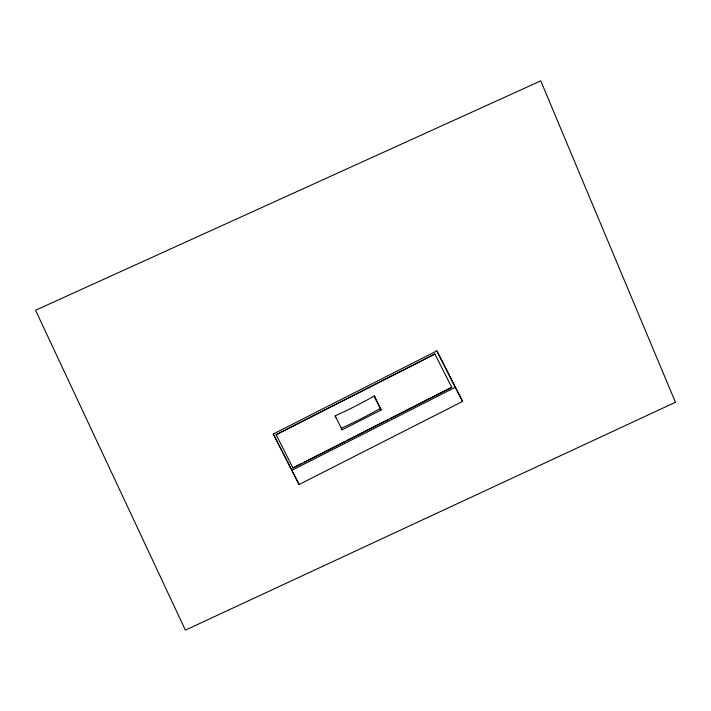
<?xml version="1.0" encoding="UTF-8"?>
<svg xmlns="http://www.w3.org/2000/svg" width="711" height="711" viewBox="0 0 711 711"><rect width="100%" height="100%" fill="white"/><g stroke="black" fill="none" stroke-linecap="round" stroke-linejoin="round"><path stroke-width="1.07" d="M273.282 433.986L436.803 350.896L444.179 365.01L462.621 401.413L299.1 484.502L273.282 433.986L299.1 484.502M276.117 434.697L434.865 354.034L276.117 434.697L292.976 467.989L301.855 463.474M342.133 429.808L335.068 415.908A146.324 45.939 -26.9 0 0 374.039 396.107L381.105 410.007L380.287 408.443A146.324 45.939 -26.9 0 1 341.316 428.244L342.133 429.808L381.105 410.007L374.386 395.938L375.204 397.502M303.828 462.479L345.244 441.433M347.217 440.429L388.624 419.392M390.597 418.388L451.734 387.326L434.865 354.034M291.723 470.389L455.244 387.308L462.621 401.413M451.734 387.326L292.976 467.989M374.039 396.107L374.857 397.671M335.068 415.908L335.885 417.473M436.803 350.896L455.244 387.308M675.45 402.266L185.393 630.142L35.55 310.263L540.76 80.858L675.45 402.266"/></g></svg>
